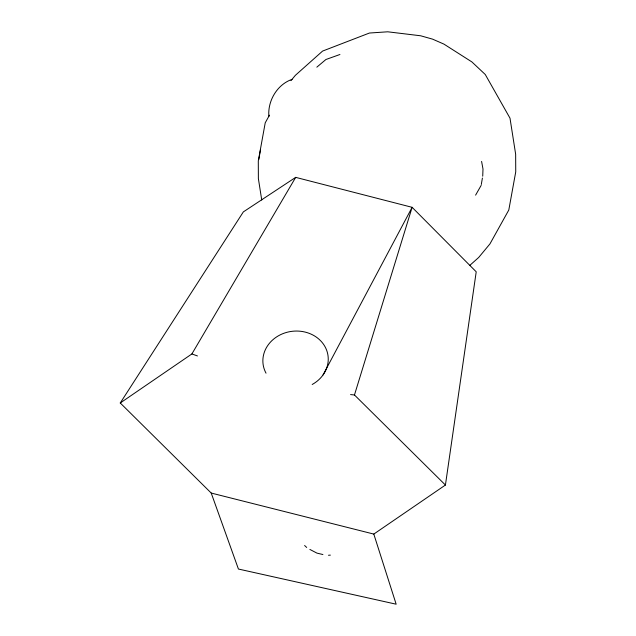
<?xml version="1.0" encoding="UTF-8"?>
<svg xmlns="http://www.w3.org/2000/svg" width="636" height="636" viewBox="0 0 636 636"><rect width="100%" height="100%" fill="white"/><g stroke="black" fill="none" stroke-linecap="round" stroke-linejoin="round"><path stroke-width="0.95" d="M373.801 534.081L445.423 485.037L476.213 271.81L412.12 207.32L295.684 177.364L243.342 211.899L120.26 402.978L211.216 493.051L238.421 569.037L396.156 604.2L373.801 534.081L211.216 493.051M258.82 159.493L260.482 149.842M481.301 184.48L482.406 178.04M482.724 176.204L482.994 169.025L481.595 161.409M445.423 485.037L354.467 394.972L412.12 207.32L323.056 374.938M269.473 115.18L265.228 122.804L258.296 160.964L258.375 178.589L261.738 200.03M475.601 195.141L481.142 185.402M120.26 402.978L191.889 353.942L295.684 177.364M290.97 80.629L295.343 75.35L322.595 51.071L369.437 33.032L387.745 31.8L420.666 35.783L432.583 39.146L443.928 44.107L471.896 61.931L485.26 74.499L510 118.177L515.653 154.23L515.74 171.855L508.8 210.015L489.943 243.906L478.685 257.469L469.853 265.347M316.831 67.17L325.894 59.522L339.926 54.497M292.083 79.357C277.169 84.477 267.549 100.862 268.877 116.404M328.486 555.244L330.378 555.125M350.571 394.582L354.467 394.972M322.913 554.528L316.951 553.121L309.867 549.432M191.889 353.942L197.454 355.953M304.612 545.505L306.695 547.445M266.023 373.181A32.746 28.898 -6.8 0 1 280.651 334.631A32.746 28.898 -6.8 0 1 324.193 345.292A32.746 28.898 -6.8 0 1 312.189 384.486"/></g></svg>
